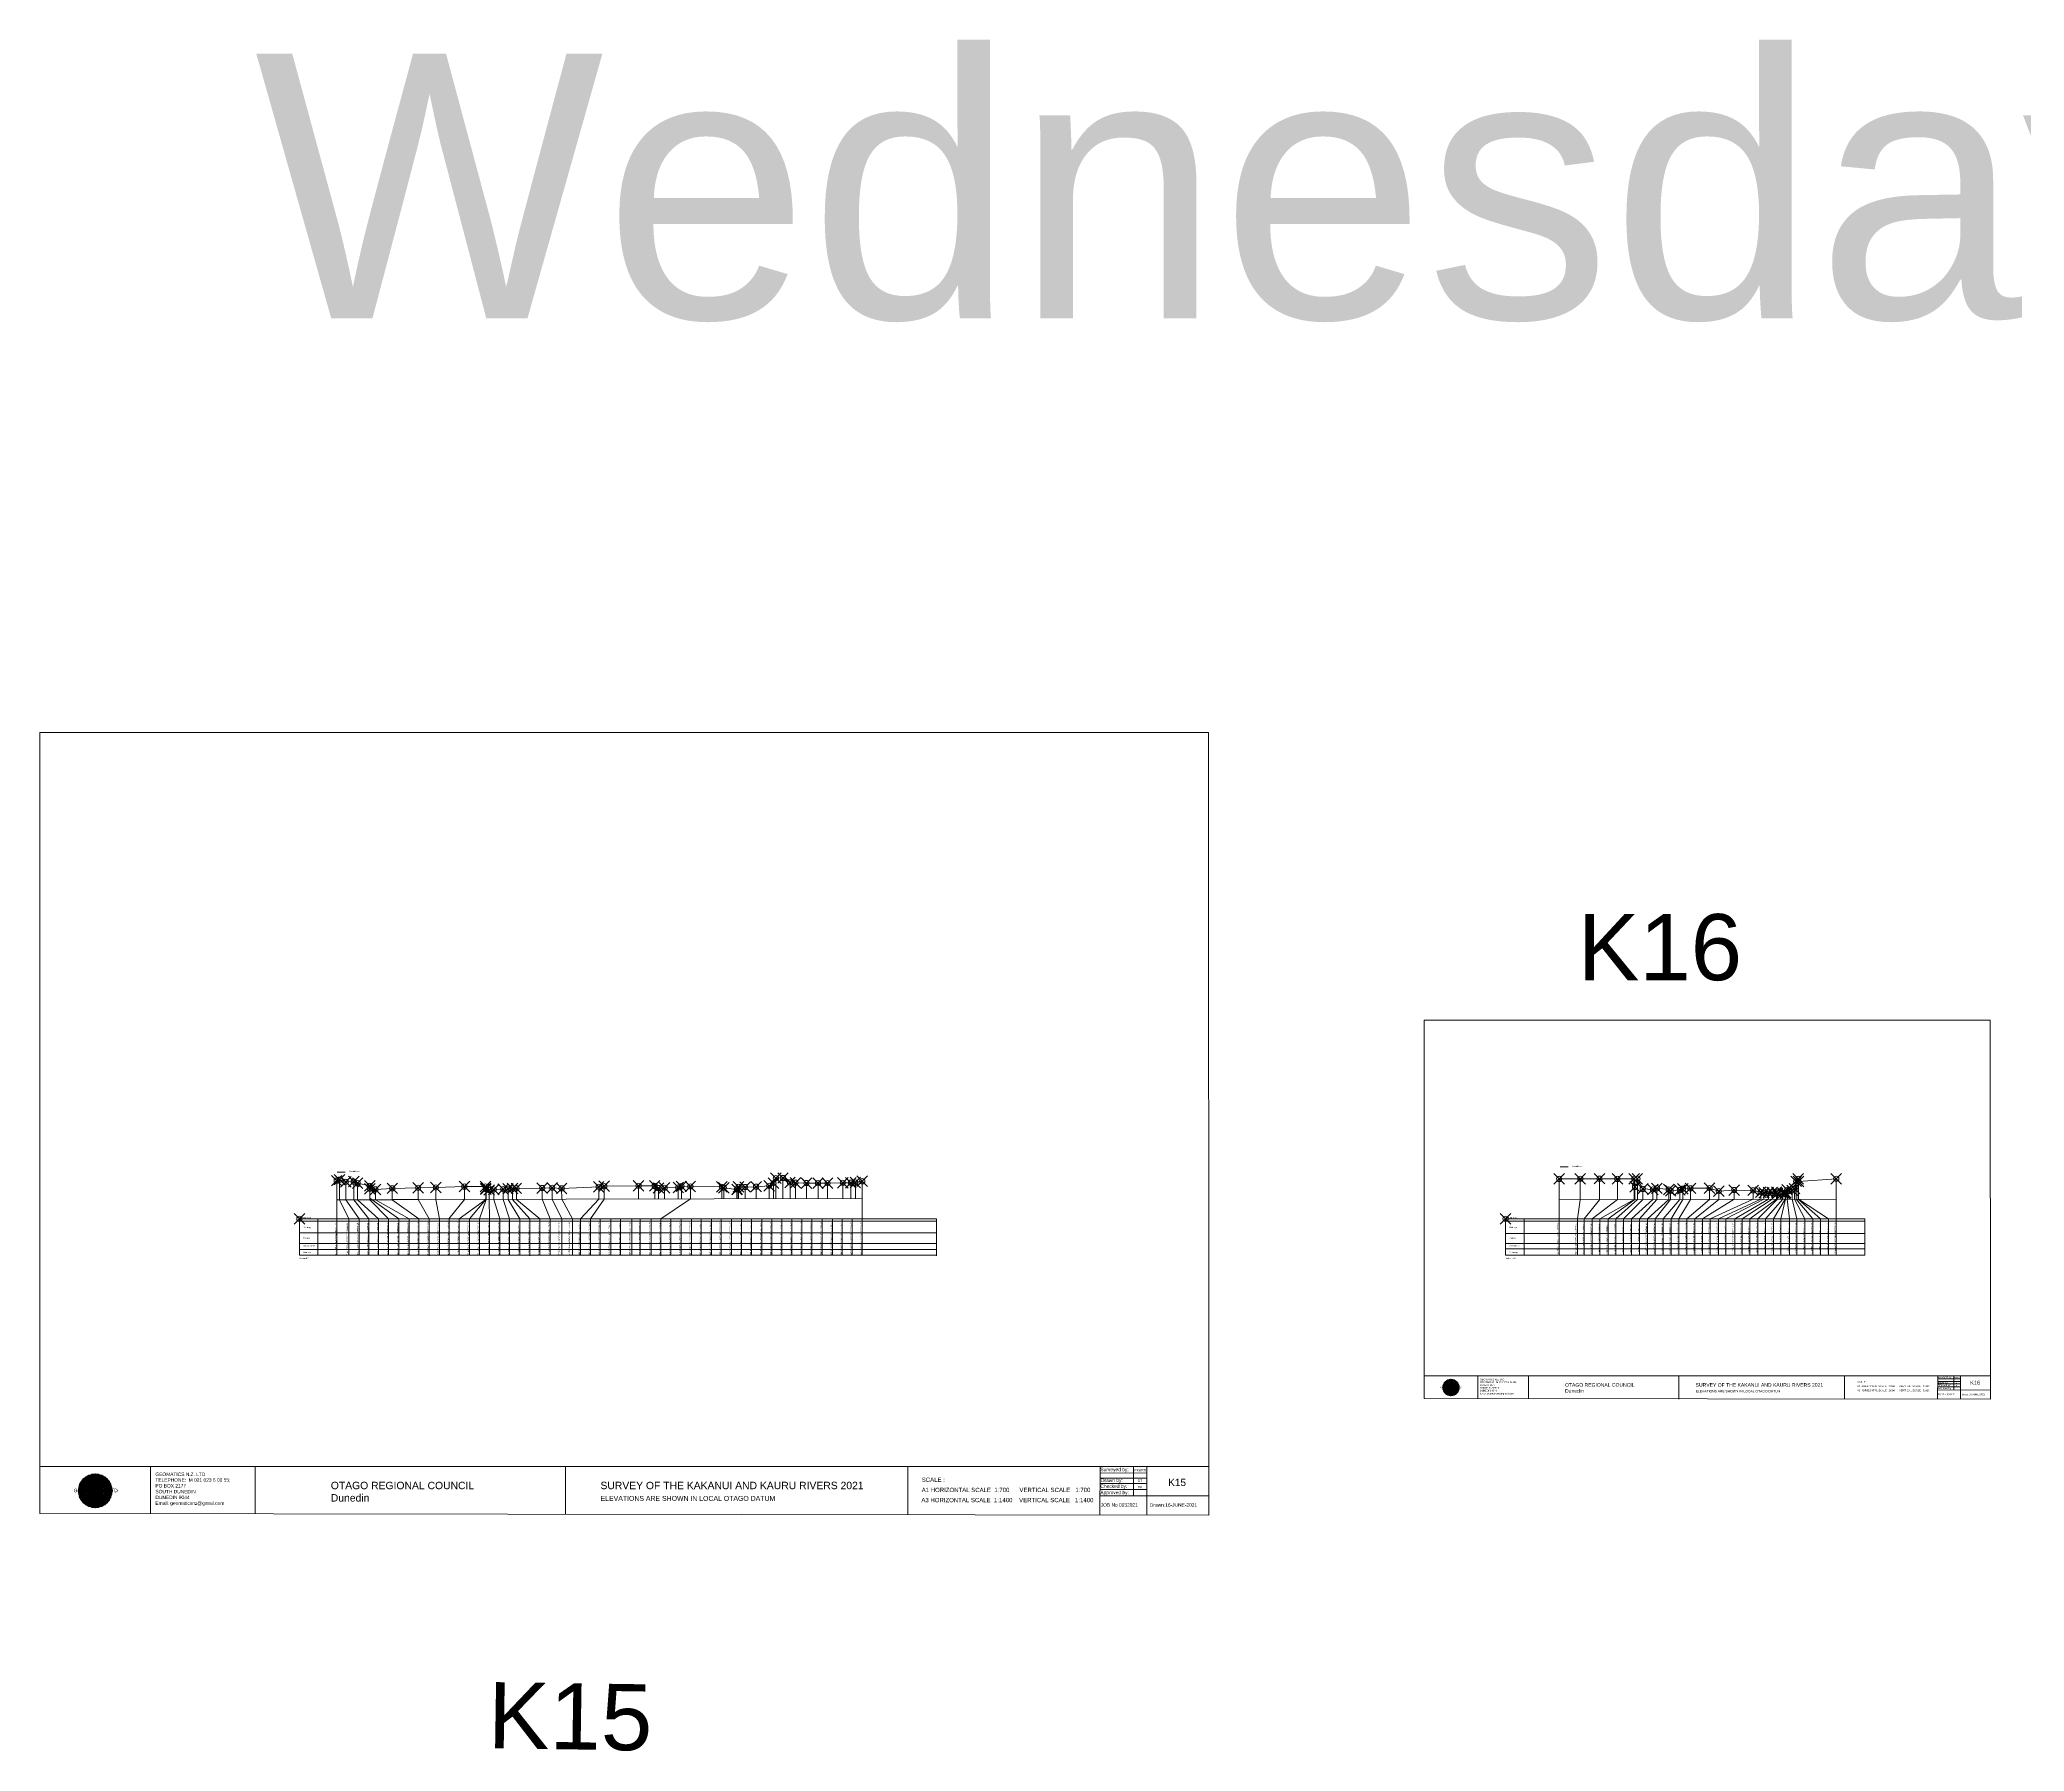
# Model space of a CAD drawing. Header units: millimetres. Extents: x -13804604 to 13046302109, y -19137686871 to 1424966580.
# Drawn here: x -2083731 to -1333847, y -156217 to 490536 of the extents above; entities that cross this region are included whole.
import ezdxf

# ---------------------------------------------------------------- set-up
doc = ezdxf.new("R2010")
doc.units = ezdxf.units.MM
doc.header["$PDMODE"] = 35
doc.header["$PDSIZE"] = 2000
doc.layers.get('0').update_dxf_attribs({"lineweight": 0})
doc.layers.add('geo', color=7, linetype='Continuous', lineweight=0)
doc.styles.get("Standard").update_dxf_attribs({"font": 'arial.ttf'})

# ---------------------------------------------------------------- blocks, each defined once
blk = doc.blocks.new('Geomatics_Circle_SPT')
at = {"layer": 'geo', "color": 2, "linetype": 'Continuous', "lineweight": 0}
for p, q in [((0, 25.2), (-25.2, 0)), ((-24.7, 4.9), (-4.9, 24.7)), ((-24.7, -4.9), (4.9, 24.7)), ((4.9, -24.7), (-24.7, 4.9)), ((-24.7, 0), (0, -24.7)), ((-9.7, 23.3), (-23.3, 9.6)), ((9.7, 23.3), (-23.3, -9.7)), ((-23.3, 9.7), (9.7, -23.3)), ((-21, 14), (-14, 21)), ((-21, -14), (14, 21)), ((14, -21), (-21, 14)), ((0, 0), (-17.8, 17.8)), ((0, 0), (-17.8, -17.8)), ((-14, 21), (21, -14)), ((21, 14), (-14, -21)), ((23.3, -9.7), (-9.7, 23.3)), ((-9.7, -23.3), (23.3, 9.7)), ((-4.9, 24.7), (24.7, -4.9)), ((24.7, 4.9), (-4.9, -24.7)), ((25.2, 0), (0, 25.2)), ((0, 0), (17.8, 17.8)), ((0, 0), (17.8, -17.8)), ((0, -24.8), (25.2, 0)), ((4.9, 24.7), (24.7, 4.9)), ((23.3, 9.7), (9.7, 23.3)), ((14, 21), (21, 14)), ((17.8, 18.1), (17.8, 18.1)), ((-4.9, -24.7), (-24.7, -4.9)), ((-23.3, -9.7), (-9.7, -23.3)), ((-14, -21), (-21, -14)), ((-17.8, -17.8), (-17.8, -17.8)), ((24.7, -4.9), (4.9, -24.7)), ((4.9, -24.7), (4.9, -24.7)), ((9.7, -23.3), (23.3, -9.7)), ((21, -14), (14, -21)), ((18.1, -17.8), (18.1, -17.8))]:
    blk.add_line(p, q, dxfattribs=at)
at = {"layer": 'geo', "color": 1, "linetype": 'Continuous', "lineweight": 0}
for p, q in [((-25.2, 0), (9.7, 23.3)), ((-25.2, 0), (-9.6, 23.3)), ((-25.2, 0), (23.3, 9.7)), ((-25.2, 0), (-23.3, 9.7)), ((-23.3, -9.7), (-25.2, 0)), ((-9.6, -23.3), (-25.2, 0)), ((9.7, -23.3), (-25.2, 0)), ((-4.9, 24.8), (-24.7, -4.9)), ((4.9, 24.7), (-24.7, 4.9)), ((14, 21), (-24.7, -4.9)), ((-14, 21), (-24.7, 4.9)), ((21, 14), (-24.7, 4.9)), ((-21, 14), (-24.7, -4.9)), ((0, 0), (-24.7, 4.9)), ((-24.7, 4.9), (-21, -14)), ((-24.7, 4.9), (-4.9, -24.7)), ((-24.7, 4.9), (14, -21)), ((-24.7, 4.9), (-24.7, 4.9)), ((0, 0), (-24.7, -4.9)), ((-23.3, 9.7), (0, 25.2)), ((-23.3, -9.6), (0, 25.2)), ((-23.3, -9.6), (17.8, 17.8)), ((-23.3, 9.7), (-17.8, 17.9)), ((-23.3, -9.6), (-17.8, 17.9)), ((-23.3, 9.7), (17.8, 17.8)), ((-17.8, -17.8), (-23.3, 9.7)), ((0, -25.2), (-23.3, 9.7)), ((-23.3, 9.7), (17.8, -17.8)), ((-23.3, 9.7), (25.2, 0)), ((-23.3, 9.4), (-23.3, 9.4)), ((-23.3, -9.7), (25.2, 0)), ((4.9, 24.8), (-21, -14)), ((-4.9, 24.7), (-21, 14)), ((14, 21), (-21, 14)), ((-14, 21), (-21, -14)), ((0, 0), (-21, 14)), ((-21, 14), (-14, -21)), ((-21, 14), (4.9, -24.7)), ((-21, 14), (-21, 14)), ((24.7, 4.9), (-21, 14)), ((0, 0), (-21, -14)), ((-17.9, 17.6), (-17.9, 17.6)), ((-17.8, 17.8), (9.7, 23.3)), ((-17.8, 17.8), (-9.6, 23.3)), ((-17.8, -17.8), (9.7, 23.3)), ((-17.8, -17.8), (-9.7, 23.3)), ((-9.7, -23.3), (-17.8, 17.8)), ((-17.8, 17.8), (9.7, -23.3)), ((-17.8, 17.8), (23.3, -9.6)), ((-17.8, 17.8), (23.3, 9.7)), ((-17.8, -17.8), (23.3, 9.7)), ((4.9, 24.7), (-14, 21)), ((-4.9, 24.7), (-14, -20.9)), ((0, 0), (-14, 21)), ((-14, 21), (-4.9, -24.7)), ((-14, 21), (-14, 21)), ((24.7, -4.9), (-14, 21)), ((21, 14), (-14, 21)), ((-14, -21), (24.7, 4.9)), ((0, 0), (-14, -21)), ((-9.8, 23.1), (-9.8, 23.1)), ((-9.7, 23.3), (0, 25.2)), ((-9.7, 23.3), (0, -25.2)), ((-9.7, -23.3), (0, 25.2)), ((-9.6, 23.3), (17.8, -17.8)), ((-9.6, 23.3), (25.2, 0)), ((-9.6, 23.3), (17.8, 17.8)), ((-9.6, -23.3), (17.8, 17.9)), ((25.2, 0), (-9.6, -23.3)), ((0, 0), (-4.9, 24.7)), ((-4.9, 24.7), (-4.9, 24.7)), ((21, -14), (-4.9, 24.7)), ((24.8, 4.9), (-4.9, 24.7)), ((14, 21), (-4.9, 24.7)), ((-4.9, -24.7), (21, 14)), ((0, 0), (-4.9, -24.7)), ((-0.2, 25.1), (-0.2, 25.1)), ((0, 25.2), (9.7, -23.3)), ((0, 25.2), (23.3, -9.7)), ((0, 25.2), (23.3, 9.7)), ((0, 25.2), (9.7, 23.3)), ((0, 0), (4.9, 24.7)), ((0, -25.2), (9.7, 23.3)), ((0, 0), (14, 21)), ((0, 0), (21, 14)), ((23.3, 9.7), (0, -25.2)), ((0, 0), (24.8, 4.9)), ((0, 0), (4.9, -24.7)), ((0, 0), (14, -21)), ((0, 0), (21, -14)), ((0, 0), (24.8, -4.9)), ((21, 14), (4.9, 24.8)), ((14, -21), (4.9, 24.7)), ((24.7, -4.9), (4.9, 24.7)), ((4.9, 24.7), (4.9, 24.7)), ((4.9, -24.7), (14, 21)), ((4.9, -24.7), (24.7, 4.9)), ((9.4, 23.3), (9.4, 23.3)), ((9.7, 23.3), (17.8, -17.8)), ((9.7, 23.3), (25.2, 0)), ((9.7, 23.3), (17.8, 17.9)), ((17.8, 17.8), (9.7, -23.3)), ((25.2, 0), (9.7, -23.3)), ((21, -14), (14, 21)), ((24.7, 4.9), (14, 21)), ((14, 21), (14, 21)), ((14, -21), (21, 14)), ((17.6, 17.9), (17.6, 17.9)), ((17.8, 17.8), (23.3, -9.7)), ((17.8, 17.8), (23.3, 9.7)), ((23.3, 9.7), (17.8, -17.8)), ((24.7, -4.9), (21, 14)), ((21, 14), (21, 14)), ((21, -14), (24.7, 4.9)), ((23.1, 9.8), (23.1, 9.8)), ((23.3, 9.7), (25.2, 0)), ((25.2, 0), (23.3, -9.6)), ((24.7, 4.9), (24.7, 4.9)), ((25.1, 0.2), (25.1, 0.2)), ((-25.2, 0), (23.3, -9.7)), ((-25.1, -0.2), (-25.1, -0.2)), ((-24.7, -4.9), (-24.7, -4.9)), ((-24.7, -4.9), (-14, -21)), ((-24.7, -4.9), (4.9, -24.7)), ((-24.7, -4.9), (21, -14)), ((-17.8, -17.8), (-23.3, -9.7)), ((0, -25.2), (-23.3, -9.6)), ((17.8, -17.8), (-23.3, -9.6)), ((-23.1, -9.8), (-23.1, -9.8)), ((-21, -14), (24.7, -4.9)), ((-21, -14), (-21, -14)), ((-21, -14), (-4.9, -24.7)), ((-21, -14), (14, -21)), ((23.3, -9.7), (-17.8, -17.8)), ((-9.6, -23.3), (-17.8, -17.8)), ((9.7, -23.3), (-17.8, -17.8)), ((-17.6, -17.9), (-17.6, -17.9)), ((-14, -21), (21, -14)), ((-14, -21), (-14, -21)), ((-14, -21), (4.9, -24.7)), ((17.8, -17.8), (-9.7, -23.3)), ((0, -25.2), (-9.7, -23.3)), ((-9.4, -23.3), (-9.4, -23.3)), ((-4.9, -24.7), (24.7, -4.9)), ((-4.9, -24.7), (14, -21)), ((-4.9, -24.7), (-4.9, -24.7)), ((23.3, -9.6), (0, -25.2)), ((9.7, -23.3), (0, -25.2)), ((0.2, -25.1), (0.2, -25.1)), ((4.9, -24.7), (21, -14)), ((4.9, -24.7), (4.9, -24.7)), ((17.8, -17.8), (9.7, -23.3)), ((9.8, -23.1), (9.8, -23.1)), ((14, -21), (24.7, -4.9)), ((14, -21), (14, -21)), ((23.3, -9.6), (17.8, -17.8)), ((17.9, -17.6), (17.9, -17.6)), ((21, -14), (21, -14)), ((23.3, -9.4), (23.3, -9.4)), ((24.7, -4.9), (24.7, -4.9))]:
    blk.add_line(p, q, dxfattribs=at)
at = {"layer": 'geo', "color": 114, "linetype": 'Continuous', "lineweight": 0}
for p, q in [((17.9, 17.8), (-25.2, 0)), ((-24.7, 4.9), (14, 21)), ((-24.7, -4.9), (21, 14)), ((-14, -21), (-24.7, 4.9)), ((9.7, 23.3), (-23.3, 9.7)), ((0, 0), (-23.3, 9.7)), ((-23.3, 9.7), (-9.7, -23.3)), ((0, 0), (-23.3, -9.7)), ((-4.9, -24.7), (-21, 14)), ((-20.9, 14), (4.9, 24.7)), ((24.8, 4.9), (-20.9, -14)), ((0, 25.2), (-17.8, 17.8)), ((-17.8, 17.8), (0, -25.2)), ((-14, 21), (-4.9, 24.7)), ((4.9, -24.7), (-14, 21)), ((0, 0), (-9.7, 23.3)), ((0, 0), (-9.7, -23.3)), ((-4.9, 24.7), (14, -21)), ((17.8, -17.8), (0, 25.2)), ((0, 0), (9.7, 23.3)), ((0, 0), (23.3, 9.7)), ((0, 0), (9.7, -23.3)), ((0, 0), (23.3, -9.7)), ((4.9, 24.7), (21, -14)), ((23.3, -9.7), (9.7, 23.3)), ((14, 21), (24.7, -4.9)), ((25.2, 0), (17.8, 17.8)), ((21, 14), (24.7, 4.9)), ((-25.2, 0), (-17.8, -17.8)), ((-21, -14), (-24.7, -4.9)), ((-17.8, -17.8), (25.2, 0)), ((24.8, -4.9), (-14, -21)), ((-9.6, -23.3), (23.3, -9.7)), ((21, -14), (-4.9, -24.8)), ((0, -25.2), (17.9, -17.8)), ((14, -21), (4.9, -24.8))]:
    blk.add_line(p, q, dxfattribs=at)
at = {"layer": 'geo', "color": 250, "linetype": 'Continuous', "lineweight": 0}
for p, q in [((0, 0), (-25.2, 0)), ((24.7, 4.9), (-24.7, 4.9)), ((-24.7, 4.9), (-24.7, -4.9)), ((-23.3, 9.7), (23.3, 9.7)), ((-23.3, 9.7), (-23.3, 9.7)), ((-23.3, -9.7), (-23.3, 9.7)), ((21, 14), (-21, 14)), ((-21, 14), (-21, -14)), ((-17.8, 17.8), (17.8, 17.8)), ((-17.8, -17.8), (-17.8, 17.8)), ((-14, 21), (-14, 21)), ((14, 21), (-14, 21)), ((-14, 20.9), (-14, -21)), ((-9.7, 23.3), (9.7, 23.3)), ((-9.7, -23.3), (-9.7, 23.3)), ((-4.9, 24.7), (4.9, 24.7)), ((-4.9, 24.7), (-4.9, -24.7)), ((0, 0), (0, 25.2)), ((0, 0), (0, -25.2)), ((0, 0), (25.2, 0)), ((4.9, 24.7), (4.9, -24.7)), ((9.7, -23.3), (9.7, 23.3)), ((14, 21), (14, -21)), ((17.8, -17.8), (17.8, 17.8)), ((21, 14), (21, 14)), ((21, -14), (21, 14)), ((23.3, 9.7), (23.3, -9.7)), ((24.7, 4.9), (24.7, 4.9)), ((24.7, -4.9), (24.7, 4.9)), ((-24.7, -4.9), (24.7, -4.9)), ((23.3, -9.7), (-23.3, -9.7)), ((-21, -14), (21, -14)), ((17.8, -17.8), (-17.8, -17.8)), ((-14, -21), (14, -21)), ((9.7, -23.3), (-9.7, -23.3)), ((-4.9, -24.7), (4.9, -24.7))]:
    blk.add_line(p, q, dxfattribs=at)
blk = doc.blocks.new('GeomaticsNZ TITLE BLOCK')
at = {"color": 7, "linetype": 'Continuous', "lineweight": 0}
for p, q in [((0, 94.9), (0, 1579.2)), ((0, 1579.2), (2363.4, 1579.2)), ((2363.4, 1579.2), (2364, 94.9)), ((2364, 94.9), (0, 94.9)), ((0, 94.9), (0, 0)), ((15.9, 94.9), (2364, 94.9)), ((224.3, 95.2), (224.3, -0.3)), ((2364, 94.9), (382.6, 94.9)), ((435.8, 95.2), (435.8, -0.7)), ((1063.4, 94.9), (1063.4, -2.4)), ((1755.4, 94.9), (1755.4, -2.6)), ((2143.9, 94.9), (2143.7, -3)), ((2143.9, 81.9), (2238.6, 81.7)), ((2211.5, 94.9), (2211.5, 36.1)), ((2238.6, 94.8), (2238.6, -3.2)), ((2364, -3.5), (2364, 94.9)), ((2143.6, 60.4), (2238.6, 60.4)), ((2143.8, 48.6), (2238.6, 48.6)), ((2143.9, 71), (2238.6, 71)), ((0, 0), (2364, -3.5)), ((2143.8, 35.4), (2364, 35.3))]:
    blk.add_line(p, q, dxfattribs=at)
at = {"color": 7, "linetype": 'Continuous', "lineweight": 0, "xscale": 1.36, "yscale": 1.36, "zscale": 1.36}
blk.add_blockref('Geomatics_Circle_SPT', (112.4, 45.7), dxfattribs=at)
at = {"color": 7, "linetype": 'Continuous', "lineweight": 0}
for s, p in [('PK&RR', (2213.2, 84.8)), ('ST', (2220.3, 63.6)), ('PK', (2220.4, 50.6))]:
    blk.add_text(s, height=5, dxfattribs=at).set_placement(p)
at = {"color": 7, "linetype": 'Continuous', "lineweight": 0, "attachment_point": 1}
for s, width, heights, insert, char_height in [('{\\C256;GEOMATICS N.Z. LTD                   \\PTELEPHONE:  M 021 023 6 00 55;\\PPO BOX 2177\\PSOUTH DUNEDIN\\PDUNEDIN 9044\\PEmail: geomaticsnz@gmail.com}', 3535.727, [94.7], (234, 82.7), 7), ('{\\C256;Surveyed by:}', 3535.727, [0], (2144.7, 92.4), 7), ('{\\C256;Geomatics N.Z. LTD                   }', 125.079, [15.8], (68.8, 49.9), 7), ('{\\C256;OTAGO REGIONAL COUNCIL\\PDunedin}', 3535.727, [0], (588.6, 64), 15), ('{\\C256;SURVEY OF THE KAKANUI AND KAURU RIVERS 2021}', 3535.727, [0], (1133.8, 64), 15), ('{\\C256;Approved by:}', 3535.727, [0], (2144.7, 45.9), 7), ('{\\C256;Checked by:}', 3535.727, [0], (2144.7, 58.6), 7), ('{\\C256;Drawn by:}', 3535.727, [0], (2145.8, 70.4), 7), ('{\\C256;ELEVATIONS ARE SHOWN IN LOCAL OTAGO DATUM}', 3535.727, [0], (1134.1, 35.4), 10), ('{\\C256;JOB No 0032021}', 3535.727, [0], (2145.3, 20.8), 7), ('{\\C256;Drawn:16-JUNE-2021}', 3535.727, [0], (2244.7, 20.7), 7)]:
    blk.add_mtext_dynamic_manual_height_columns(s, width=width, gutter_width=159, heights=heights, dxfattribs=dict(at, insert=insert, char_height=char_height))

msp = doc.modelspace()

# ---------------------------------------------------------------- linework, layer by layer
at = {"color": 1, "linetype": 'Continuous', "lineweight": 0}
for p, q in [((-1971346.786, 62675.782), (-1968274.613, 62675.782)), ((-1509241.611, 64633.766), (-1506169.439, 64633.766))]:
    msp.add_line(p, q, dxfattribs=at)
at = {"color": 7, "lineweight": 0}
for p, q in [((-1805543.968, 60339), (-1805543.968, 52609.775)), ((-1802884.268, 60419), (-1802884.268, 52616.855)), ((-1971511.427, 59405), (-1971511.427, 35602.182)), ((-1968094.538, 58945), (-1968094.538, 52177.027)), ((-1965067.792, 59055), (-1965067.792, 52185.085)), ((-1963584.923, 58415), (-1963584.923, 52189.033)), ((-1959025.095, 57425), (-1959025.095, 52201.172)), ((-1959000.073, 56345), (-1959000.073, 52827.484)), ((-1956884.498, 56095), (-1956884.498, 52206.871)), ((-1950498.746, 56495), (-1950498.746, 52223.871)), ((-1940732.091, 56706), (-1940720.228, 52249.904)), ((-1934043.251, 56816), (-1934043.251, 52267.68)), ((-1923247.463, 57166), (-1923247.463, 52296.421)), ((-1915208.927, 56446), (-1915208.927, 52317.821)), ((-1915116.659, 56186), (-1915116.659, 52318.067)), ((-1915029.132, 56164.061), (-1915029.132, 52318.3)), ((-1913919.802, 55886), (-1913919.802, 52321.253)), ((-1912123.619, 56056), (-1912123.619, 52326.035)), ((-1908609.451, 56176), (-1908609.451, 52335.39)), ((-1906777.498, 56316), (-1906777.498, 52340.267)), ((-1905057.599, 56467), (-1905057.599, 52344.846)), ((-1903619.208, 56507), (-1903619.208, 52348.676)), ((-1893871.118, 56617), (-1893871.118, 52374.627)), ((-1890071.764, 56687), (-1890071.764, 52384.742)), ((-1886513.051, 56477), (-1886502.181, 52394.245)), ((-1872516.999, 57077), (-1872516.999, 52431.477)), ((-1870404.239, 57288), (-1870404.239, 52437.101)), ((-1857435.322, 57468), (-1857435.322, 52471.628)), ((-1851356.011, 57408), (-1851356.011, 52487.812)), ((-1849940.182, 56628), (-1849940.182, 52491.582)), ((-1847605.746, 56718), (-1847605.746, 52497.796)), ((-1842430.174, 56818), (-1842430.174, 52511.575)), ((-1841278.94, 57278), (-1841278.94, 52514.64)), ((-1825970.398, 57065.32), (-1825970.398, 52555.395)), ((-1825226.917, 56739), (-1825226.917, 52557.374)), ((-1820268.153, 56089), (-1820268.153, 52570.575)), ((-1820215.711, 56119), (-1820215.711, 52570.715)), ((-1819644.862, 57029), (-1819644.862, 52572.235)), ((-1817162.812, 56999), (-1817162.812, 52578.842)), ((-1813051.996, 57129), (-1813051.996, 52589.786)), ((-1808103.674, 57469), (-1808103.674, 52602.96)), ((-1806458.074, 58459), (-1806458.074, 52607.341)), ((-1800221.587, 58740), (-1800221.587, 52623.944)), ((-1798148.188, 58620), (-1798148.188, 52629.464)), ((-1793984.942, 58490), (-1793984.942, 52640.547)), ((-1789638.683, 58440), (-1789638.683, 52652.118)), ((-1786075.54, 58470), (-1786075.54, 52661.604)), ((-1780272.622, 58610), (-1780272.622, 52677.053)), ((-1777213.827, 58620), (-1777213.827, 52685.196)), ((-1775534.32, 58670), (-1775534.32, 52689.667)), ((-1772913.357, 59180), (-1772913.357, 31248.305)), ((-1962964.289, 31248.305), (-1962964.289, 45000)), ((-1959406.363, 45000), (-1959406.363, 31248.305)), ((-1955753.499, 45000), (-1955753.499, 31248.305)), ((-1951872.671, 45000), (-1951872.671, 31248.305)), ((-1948054.44, 45000), (-1948054.44, 31248.305)), ((-1944152.745, 45000), (-1944152.745, 31248.305)), ((-1940502.979, 45000), (-1940502.979, 31248.305)), ((-1898526.951, 45000), (-1898526.951, 31025.918)), ((-1744935.027, 45000), (-1744935.027, 31025.918))]:
    msp.add_line(p, q, dxfattribs=at)
at = {"color": 7, "linetype": 'Continuous', "lineweight": 0}
for p, q in [((-1509577.674, 60071), (-1509577.674, 31248.305)), ((-1501631.151, 60121), (-1501631.151, 52205.516)), ((-1494346.641, 60151), (-1494346.641, 52224.91)), ((-1487585.836, 60052), (-1487585.836, 52242.908)), ((-1481280.785, 60112), (-1481280.785, 52259.694)), ((-1480052.221, 60092), (-1480052.221, 52262.965)), ((-1419303.101, 60075), (-1419303.101, 52424.693)), ((-1404900.465, 60085), (-1404900.465, 31248.305)), ((-1480951.45, 57042), (-1480951.45, 52260.571)), ((-1478013.235, 56282), (-1478013.235, 52268.393)), ((-1474186.482, 56072), (-1474186.482, 52278.581)), ((-1472667.527, 56522), (-1472667.527, 52282.624)), ((-1467482.827, 55583), (-1467482.827, 52296.427)), ((-1463986.983, 55883), (-1463986.983, 52305.734)), ((-1462835.228, 56353), (-1462835.228, 52308.8)), ((-1460017.61, 56513), (-1460017.61, 52316.301)), ((-1452762.842, 56583), (-1452762.842, 52335.615)), ((-1449255.19, 55453), (-1449255.19, 52344.953)), ((-1443464.04, 55844), (-1443464.04, 52360.371)), ((-1436294.882, 55744), (-1436294.882, 52379.457)), ((-1433458.224, 55044), (-1433458.224, 52387.009)), ((-1430561.26, 54904), (-1430561.26, 52394.721)), ((-1429123.378, 54904), (-1429123.378, 52398.549)), ((-1427422.975, 55014), (-1427422.975, 52403.076)), ((-1427059.023, 54604), (-1427059.023, 52404.045)), ((-1425133.979, 54695), (-1425133.979, 52409.17)), ((-1424162.799, 54375), (-1424162.799, 52411.755)), ((-1424040.672, 54865), (-1424040.672, 52412.08)), ((-1423409.881, 55935), (-1423409.881, 52413.76)), ((-1420054.071, 59145), (-1420054.071, 52422.693)), ((-1419213.011, 59105), (-1419213.011, 52424.933)), ((-1978582.016, 45000), (-1978582.016, 31248.305)), ((-1971511.427, 52167.931), (-1950498.746, 52223.871)), ((-1529832.987, 45000), (-1529832.987, 31248.305)), ((-1529832.987, 45000), (-1394063.772, 45000)), ((-1522819.838, 45000), (-1522819.838, 31248.305)), ((-1509577.674, 52184.361), (-1404900.465, 52463.036)), ((-1501631.151, 52205.516), (-1502710.329, 45000)), ((-1502710.329, 31248.305), (-1502710.329, 45000)), ((-1494346.641, 52224.91), (-1500147.654, 45000)), ((-1500147.654, 31248.305), (-1500147.654, 45000)), ((-1487585.836, 52242.908), (-1497091.993, 45000)), ((-1497091.993, 31248.305), (-1497091.993, 45000)), ((-1481280.785, 52259.694), (-1494218.869, 45000)), ((-1494218.869, 31248.305), (-1494218.869, 45000)), ((-1480951.45, 52260.571), (-1491142.229, 45000)), ((-1491142.229, 31248.305), (-1491142.229, 45000)), ((-1480052.221, 52262.965), (-1488205.488, 45000)), ((-1488205.488, 31248.305), (-1488205.488, 45000)), ((-1478013.235, 52268.393), (-1485255.985, 45000)), ((-1485255.985, 31248.305), (-1485255.985, 45000)), ((-1474186.482, 52278.581), (-1482255.627, 45000)), ((-1482255.627, 31248.305), (-1482255.627, 45000)), ((-1472667.527, 52282.624), (-1479231.484, 45000)), ((-1479231.484, 31248.305), (-1479231.484, 45000)), ((-1467482.827, 52296.427), (-1473328.418, 45000)), ((-1473328.418, 31248.305), (-1473328.418, 45000)), ((-1463986.983, 52305.734), (-1470318.198, 45000)), ((-1470318.198, 31248.305), (-1470318.198, 45000)), ((-1467307.978, 45000), (-1462835.228, 52308.8)), ((-1467307.978, 31248.305), (-1467307.978, 45000)), ((-1464380.906, 45000), (-1460017.61, 52316.301)), ((-1464380.906, 31248.305), (-1464380.906, 45000)), ((-1461408.489, 45000), (-1452762.842, 52335.615)), ((-1461408.489, 31248.305), (-1461408.489, 45000)), ((-1449255.19, 52344.953), (-1458330.398, 45000)), ((-1458330.398, 31248.305), (-1458330.398, 45000)), ((-1455490.726, 45000), (-1443464.04, 52360.371)), ((-1455490.726, 31248.305), (-1455490.726, 45000)), ((-1452580.38, 45000), (-1436294.882, 52379.457)), ((-1452580.38, 31248.305), (-1452580.38, 45000)), ((-1433458.224, 52387.009), (-1449409.763, 45000)), ((-1449409.763, 31248.305), (-1449409.763, 45000)), ((-1430561.26, 52394.721), (-1443273.981, 45000)), ((-1443273.981, 31248.305), (-1443273.981, 45000)), ((-1429123.378, 52398.549), (-1440404.241, 45000)), ((-1440404.241, 31248.305), (-1440404.241, 45000)), ((-1427422.975, 52403.076), (-1437607.981, 45000)), ((-1437607.981, 31248.305), (-1437607.981, 45000)), ((-1427059.023, 52404.045), (-1434589.833, 45000)), ((-1434589.833, 31248.305), (-1434589.833, 45000)), ((-1425133.979, 52409.17), (-1431683.064, 45000)), ((-1431683.064, 31248.305), (-1431683.064, 45000)), ((-1424162.799, 52411.755), (-1428579.642, 45000)), ((-1428579.642, 31248.305), (-1428579.642, 45000)), ((-1424040.672, 52412.08), (-1425782.124, 45000)), ((-1425782.124, 31248.305), (-1425782.124, 45000)), ((-1423409.881, 52413.76), (-1422613.054, 45000)), ((-1422613.054, 31248.305), (-1422613.054, 45000)), ((-1420054.071, 52422.693), (-1413723.552, 45000)), ((-1419744.765, 31248.305), (-1419744.765, 45000)), ((-1419303.101, 52424.693), (-1410888.328, 45000)), ((-1419213.011, 52424.933), (-1407880.429, 45000)), ((-1416810.828, 31248.305), (-1416810.828, 45000)), ((-1413723.552, 31248.305), (-1413723.552, 45000)), ((-1410888.328, 31248.305), (-1410888.328, 45000)), ((-1407880.429, 31248.305), (-1407880.429, 45000)), ((-1394063.772, 45000), (-1394063.772, 31248.305)), ((-1529832.987, 44076.552), (-1394063.772, 44076.552)), ((-1529832.987, 39458.613), (-1394063.772, 39458.613)), ((-1985595.165, 35602.182), (-1744935.027, 35602.182)), ((-1985595.165, 33454.74), (-1744935.027, 33454.74)), ((-1529832.987, 35602.182), (-1394063.772, 35602.182)), ((-1529832.987, 33627.919), (-1394063.772, 33627.919)), ((-1529832.987, 31248.305), (-1394063.772, 31248.305)), ((-1982414.001, 29878.784), (-1982414.001, 29878.784)), ((-1526651.824, 29878.784), (-1526651.824, 29878.784))]:
    msp.add_line(p, q, dxfattribs=at)
at = {"lineweight": 0}
for p, q in [((-1959000.073, 52827.484), (-1948054.44, 45000)), ((-1968094.538, 52177.027), (-1962964.289, 45000)), ((-1965067.792, 52185.085), (-1959406.363, 45000)), ((-1963584.923, 52189.033), (-1955753.499, 45000)), ((-1959025.095, 52201.172), (-1951872.671, 45000)), ((-1944152.745, 45000), (-1956884.498, 52206.871)), ((-1950498.746, 52223.871), (-1940502.979, 45000)), ((-1934043.251, 52267.68), (-1932648.86, 45000)), ((-1932648.86, 45000), (-1932648.86, 31248.305)), ((-1923247.463, 52296.421), (-1929159.811, 45000)), ((-1929046.218, 45000), (-1929046.218, 31248.305)), ((-1915208.927, 52317.821), (-1925174.516, 45000)), ((-1925174.516, 45000), (-1925174.516, 31248.305)), ((-1915116.659, 52318.067), (-1921383.139, 45000)), ((-1921383.139, 45000), (-1921383.139, 31248.305)), ((-1915029.132, 52318.3), (-1917607.826, 45000)), ((-1917607.826, 45000), (-1917607.826, 31248.305)), ((-1913919.802, 52321.253), (-1913720.164, 45000)), ((-1913720.164, 45000), (-1913720.164, 31248.305)), ((-1912123.619, 52326.035), (-1909816.334, 45000)), ((-1909816.334, 45000), (-1909816.334, 31248.305)), ((-1908609.451, 52335.39), (-1906175.135, 45000)), ((-1906777.498, 52340.267), (-1902326.236, 45000)), ((-1906175.135, 45000), (-1906175.135, 31248.305)), ((-1902326.236, 45000), (-1902326.236, 31248.305)), ((-1894739.439, 45000), (-1894739.439, 31248.305)), ((-1890879.968, 45000), (-1890879.968, 31248.305)), ((-1886469.217, 45000), (-1886469.217, 31248.305)), ((-1882471.901, 45000), (-1882471.901, 31248.305)), ((-1879356.796, 45000), (-1879356.796, 31248.305)), ((-1875589.049, 45000), (-1875589.049, 31248.305)), ((-1871911.783, 45000), (-1871911.783, 31248.305)), ((-1867940.481, 45000), (-1867940.481, 31248.305)), ((-1864231.292, 45000), (-1864231.292, 31248.305)), ((-1860048.039, 45000), (-1860048.039, 31248.305)), ((-1856785.554, 45000), (-1856785.554, 31248.305)), ((-1852736.519, 45000), (-1852736.519, 31248.305)), ((-1845235.331, 45000), (-1845235.331, 31248.305)), ((-1841386.432, 45000), (-1841386.432, 31248.305)), ((-1837467.573, 45000), (-1837467.573, 31248.305)), ((-1833801.086, 45000), (-1833801.086, 31248.305)), ((-1829920.161, 45000), (-1829920.161, 31248.305)), ((-1826187.756, 45000), (-1826187.756, 31248.305)), ((-1822335.644, 45000), (-1822335.644, 31248.305)), ((-1818505.193, 45000), (-1818505.193, 31248.305)), ((-1814739.208, 45000), (-1814739.208, 31248.305)), ((-1810905.958, 45000), (-1810905.958, 31248.305)), ((-1807079.549, 45000), (-1807079.549, 31248.305)), ((-1803296.36, 45000), (-1803296.36, 31248.305)), ((-1799556.389, 45000), (-1799556.389, 31248.305)), ((-1795708.319, 45000), (-1795708.319, 31248.305)), ((-1791982.341, 45000), (-1791982.341, 31248.305)), ((-1788076.852, 45000), (-1788076.852, 31248.305)), ((-1784149.701, 45000), (-1784149.701, 31248.305)), ((-1780480.001, 45000), (-1780480.001, 31248.305)), ((-1776756.199, 45000), (-1776756.199, 31248.305))]:
    msp.add_line(p, q, dxfattribs=at)
at = {"color": 1, "lineweight": 0}
msp.add_lwpolyline([(-1971511.427, 59405), (-1970423.889, 59775), (-1968094.538, 58945), (-1965067.792, 59055), (-1963584.923, 58415), (-1959025.095, 57425), (-1959000.073, 56345), (-1956884.498, 56095), (-1950498.746, 56495), (-1940732.091, 56706), (-1934043.251, 56816), (-1923247.463, 57166), (-1915257.616, 57196), (-1915208.927, 56446), (-1915116.659, 56186), (-1913919.802, 55886), (-1912123.619, 56056), (-1908609.451, 56176), (-1906777.498, 56316), (-1905057.599, 56467), (-1903619.208, 56507), (-1893871.118, 56617), (-1890071.764, 56687), (-1886513.051, 56477), (-1872516.999, 57077), (-1870404.239, 57288), (-1857435.322, 57468), (-1851356.011, 57468), (-1849940.182, 56628), (-1847605.746, 56718), (-1842430.174, 56818), (-1841278.94, 57278), (-1837875.16, 57218), (-1825978.782, 57069), (-1825226.917, 56739), (-1820268.153, 56089), (-1820215.711, 56119), (-1819644.862, 57029), (-1817162.812, 56999), (-1813051.996, 57129), (-1808103.674, 57469), (-1806458.074, 58459), (-1805543.968, 60339), (-1802884.268, 60419), (-1800221.587, 58740), (-1798148.188, 58620), (-1793984.942, 58490), (-1789638.683, 58440), (-1786075.54, 58470), (-1780272.622, 58610), (-1777213.827, 58620), (-1775534.32, 58670), (-1772913.357, 59180)], dxfattribs=at)
at = {"color": 1, "linetype": 'Continuous', "lineweight": 0}
msp.add_lwpolyline([(-1509577.674, 60071), (-1501631.151, 60121), (-1494346.641, 60151), (-1487585.836, 60052), (-1481280.785, 60112), (-1480951.45, 57042), (-1480052.221, 60092), (-1478013.235, 56282), (-1474186.482, 56072), (-1472667.527, 56522), (-1468194.104, 56033), (-1467482.827, 55583), (-1463986.983, 55883), (-1462835.228, 56353), (-1460017.61, 56513), (-1452762.842, 56583), (-1449255.19, 55453), (-1443464.04, 55844), (-1436294.882, 55744), (-1433458.224, 55044), (-1432217.38, 54804), (-1430561.26, 54904), (-1429123.378, 54904), (-1427422.975, 55014), (-1427059.023, 54604), (-1425133.979, 54695), (-1424162.799, 54375), (-1424040.672, 54865), (-1423409.881, 55935), (-1421540.628, 55755), (-1420682.068, 56385), (-1420054.071, 59145), (-1419303.101, 60075), (-1419213.011, 59105), (-1404900.465, 60085)], dxfattribs=at)
at = {"color": 7, "lineweight": 0}
for points in [[(-1970423.889, 59775), (-1970403.645, 52170.88)], [(-1772913.357, 52696.645), (-1940720.228, 52249.904), (-1950498.746, 52249.904)], [(-1837875.16, 57218), (-1837862.663, 52523.735), (-1849093.344, 45000), (-1849093.344, 31025.918)], [(-1978582.016, 31248.305), (-1985595.165, 31248.305), (-1985595.165, 45000), (-1744935.027, 45000)], [(-1971511.427, 45000), (-1971511.427, 31248.305), (-1978582.016, 31248.305)], [(-1970403.645, 52170.88), (-1966937.56, 45000), (-1966937.56, 35602.182)], [(-1940720.228, 52249.904), (-1936574.684, 45000), (-1936574.684, 31025.918)], [(-1985595.165, 44076.552), (-1744935.027, 44076.552)], [(-1971511.427, 33454.74), (-1971511.427, 31248.305), (-1744935.027, 31248.305)], [(-1966937.56, 35602.182), (-1966937.56, 31248.305)]]:
    msp.add_lwpolyline(points, dxfattribs=at)
at = {"lineweight": 0}
for points in [[(-1870404.239, 57288), (-1870391.325, 52437.136), (-1875589.049, 45000)], [(-1905057.599, 52344.846), (-1898526.951, 45000)], [(-1903619.208, 52348.676), (-1894739.439, 45000)], [(-1893871.118, 52374.627), (-1890879.968, 45000)], [(-1890071.764, 52384.742), (-1886469.217, 45000)], [(-1886502.181, 52394.245), (-1882471.901, 45000)], [(-1872516.999, 52431.477), (-1879356.796, 45000)]]:
    msp.add_lwpolyline(points, dxfattribs=at)
at = {"color": 7, "linetype": 'Continuous', "lineweight": 0}
for points in [[(-1468194.104, 56033), (-1468184.151, 52294.56), (-1476200.331, 45000), (-1476200.331, 31248.305)], [(-1432217.38, 54804), (-1432210.955, 52390.329), (-1446638.078, 45000), (-1446638.078, 31248.305)], [(-1421540.628, 55755), (-1421531.746, 52418.76), (-1419744.765, 45000)], [(-1985595.165, 39669.381), (-1744935.027, 39669.381)]]:
    msp.add_lwpolyline(points, dxfattribs=at)
msp.add_lwpolyline([(-1420682.068, 56385), (-1420671.516, 52421.05), (-1416810.828, 45000)])
at = {"lineweight": 0}
for p in [(-1971511.427, 59405), (-1970423.889, 59775), (-1968094.538, 58945), (-1965067.792, 59055), (-1963584.923, 58415), (-1806458.074, 58459), (-1805543.968, 60339), (-1802884.268, 60419), (-1800221.587, 58740), (-1798148.188, 58620), (-1793984.942, 58490), (-1789638.683, 58440), (-1786075.54, 58470), (-1780272.622, 58610), (-1777213.827, 58620), (-1775534.32, 58670), (-1772913.357, 59180), (-1959025.095, 57425), (-1959000.073, 56345), (-1956884.498, 56095), (-1950498.746, 56495), (-1940732.091, 56706), (-1934043.251, 56816), (-1923247.463, 57166), (-1915257.616, 57196), (-1915208.927, 56446), (-1915116.659, 56186), (-1913919.802, 55886), (-1912123.619, 56056), (-1908609.451, 56176), (-1906777.498, 56316), (-1905057.599, 56467), (-1903619.208, 56507), (-1893871.118, 56617), (-1890071.764, 56687), (-1886513.051, 56477), (-1872516.999, 57077), (-1870404.239, 57288), (-1857435.322, 57468), (-1851356.011, 57408), (-1849940.182, 56628), (-1847605.746, 56718), (-1842430.174, 56818), (-1841278.94, 57278), (-1837875.16, 57218), (-1825978.782, 57069), (-1825226.917, 56739), (-1820268.153, 56089), (-1820215.711, 56119), (-1819644.862, 57029), (-1817162.812, 56999), (-1813051.996, 57129), (-1808103.674, 57469)]:
    msp.add_point(p, dxfattribs=at)
at = {"linetype": 'Continuous', "lineweight": 0}
for p in [(-1509577.674, 60071), (-1501631.151, 60121), (-1494346.641, 60151), (-1487585.836, 60052), (-1481280.785, 60112), (-1480052.221, 60092), (-1420054.071, 59145), (-1419303.101, 60075), (-1419213.011, 59105), (-1404900.465, 60085), (-1480951.45, 57042), (-1478013.235, 56282), (-1474186.482, 56072), (-1472667.527, 56522), (-1468194.104, 56033), (-1467482.827, 55583), (-1463986.983, 55883), (-1462835.228, 56353), (-1460017.61, 56513), (-1452762.842, 56583), (-1449255.19, 55453), (-1443464.04, 55844), (-1436294.882, 55744), (-1433458.224, 55044), (-1432217.38, 54804), (-1430561.26, 54904), (-1429123.378, 54904), (-1427422.975, 55014), (-1427059.023, 54604), (-1425133.979, 54695), (-1424162.799, 54375), (-1424040.672, 54865), (-1423409.881, 55935), (-1421540.628, 55755), (-1420682.068, 56385), (-1985595.165, 45000), (-1529832.987, 45000)]:
    msp.add_point(p, dxfattribs=at)

# ---------------------------------------------------------------- block references
at = {"color": 7, "linetype": 'Continuous', "lineweight": 0}
for p, xscale, yscale, zscale in [((-2083730.551, -66328.498), 186.8759599228005, 186.8759599228005, 186.8759599228005), ((-1560651.888, -22888.858), 90.52460151977424, 90.52460151977424, 90.52460151977424)]:
    msp.add_blockref('GeomaticsNZ TITLE BLOCK', p, dxfattribs=dict(at, xscale=xscale, yscale=yscale, zscale=zscale))

# ---------------------------------------------------------------- texts
at = {"color": 5, "linetype": 'Continuous', "lineweight": 0}
msp.add_text('Wednesday, 7 July 2021 6:13:19 PM', height=100000, dxfattribs=at).set_placement((-2002487.041, 385213.22))
at = {"color": 7, "linetype": 'Continuous', "lineweight": 0}
for s, height, p in [('Ground Level', 500, (-1966915.84, 62653.578)), ('Ground Level', 500, (-1504810.666, 64611.562)), ('DATUM 45.00', 500, (-1985665.912, 45146.766)), ('DATUM 45.00', 500, (-1529903.734, 45146.766)), ('Easting', 500, (-1984141.711, 37481.59)), ('Northing', 500, (-1984068.906, 41560.657)), ('Easting', 500, (-1528379.533, 37481.59)), ('Northing', 500, (-1528306.728, 41560.657)), ('Section K15', 500, (-1985665.923, 29797.682)), ('Ground Level', 500, (-1984123.634, 34533.521)), ('Chainage', 500, (-1984121.247, 32077.102)), ('Section K16', 500, (-1529903.745, 29797.682)), ('Ground Level', 500, (-1528361.456, 34533.521)), ('Chainage', 500, (-1528359.069, 32077.102)), ('A1 HORIZONTAL SCALE  1:300      VERTICAL SCALE   1:300 ', 700, (-1397022.829, -18583.064)), ('A3 HORIZONTAL SCALE  1:600      VERTICAL SCALE   1:600 ', 700, (-1397022.829, -20200.743)), ('SCALE :  ', 700, (-1397055.23, -16965.385)), ('K16', 1500, (-1354293.562, -17657.439)), ('A1 HORIZONTAL SCALE  1:700      VERTICAL SCALE   1:700 ', 1629.12108, (-1750459.799, -58265.326)), ('SCALE :  ', 1629.1211, (-1750443.134, -54431.391)), ('K15', 2715.2018, (-1657348.228, -55973.519)), ('A3 HORIZONTAL SCALE  1:1400    VERTICAL SCALE   1:1400 ', 1629.12108, (-1750582.071, -62099.261))]:
    msp.add_text(s, height=height, dxfattribs=at).set_placement(p)
at = {"color": 7, "lineweight": 0}
for s, p in [('1.09    59.41  1426255.84  5005901.62', (-1971588.469, 31418.811)), ('2.18    59.78  1426255.65  5005900.53', (-1967201.276, 31360.549)), ('4.51    58.95  1426255.85  5005898.20', (-1963392.83, 31372.145)), ('7.54    59.06  1426256.09  5005895.18', (-1959584.726, 31347.93)), ('9.02    58.42  1426255.87  5005893.69', (-1955776.621, 31352.022)), ('13.58   57.43  1426258.44  5005889.40', (-1951968.175, 31304.956)), ('13.60   56.35  1426258.61  5005889.41', (-1948159.73, 31304.956)), ('15.72   56.10  1426259.00  5005887.33', (-1944351.284, 31304.956)), ('22.11   56.50  1426258.20  5005880.74', (-1940542.839, 31360.549)), ('31.87   56.71  1426259.34  5005871.04', (-1936734.734, 31351.681)), ('38.56   56.82  1426259.49  5005864.33', (-1932926.289, 31351.681)), ('49.36   57.17  1426260.05  5005853.54', (-1929117.843, 31372.145)), ('57.35   57.20  1426260.74  5005845.58', (-1925309.397, 31352.022)), ('57.39   56.45  1426261.06  5005845.56', (-1921500.952, 31352.022)), ('57.49   56.19  1426260.87  5005845.45', (-1917692.506, 31352.022)), ('58.68   55.89  1426261.00  5005844.26', (-1913884.402, 31352.022)), ('60.48   56.06  1426260.56  5005842.42', (-1910076.297, 31354.751)), ('63.99   56.18  1426261.12  5005838.94', (-1906268.193, 31354.751)), ('65.83   56.32  1426261.22  5005837.11', (-1902459.747, 31354.751)), ('67.55   56.47  1426261.29  5005835.39', (-1898651.301, 31354.751)), ('68.98   56.51  1426261.57  5005833.97', (-1894842.856, 31354.751)), ('78.73   56.62  1426262.07  5005824.23', (-1891034.41, 31347.93)), ('82.53   56.69  1426262.82  5005820.48', (-1887225.965, 31352.705)), ('86.09   56.48  1426263.19  5005816.94', (-1883417.519, 31352.705)), ('100.09  57.08  1426265.21  5005803.07', (-1879609.073, 31304.956)), ('102.20  57.29  1426264.68  5005800.90', (-1875800.628, 31304.956)), ('115.17  57.47  1426266.36  5005788.03', (-1871992.523, 31304.956)), ('121.25  57.41  1426266.06  5005781.90', (-1868184.078, 31304.956)), ('122.66  56.63  1426266.42  5005780.51', (-1864375.973, 31304.956)), ('125.00  56.72  1426266.80  5005778.20', (-1860567.528, 31304.956)), ('130.17  56.82  1426266.86  5005773.01', (-1856759.423, 31304.956)), ('131.32  57.28  1426267.04  5005771.87', (-1852950.978, 31304.956)), ('134.73  57.22  1426267.23  5005768.47', (-1849142.532, 31304.956)), ('146.63  57.07  1426268.28  5005756.62', (-1845334.086, 31304.956)), ('147.38  56.74  1426268.45  5005755.88', (-1841525.641, 31304.956)), ('152.34  56.09  1426269.11  5005750.96', (-1837717.195, 31304.956)), ('152.39  56.12  1426269.14  5005750.91', (-1833908.75, 31304.956)), ('152.96  57.03  1426268.83  5005750.31', (-1830100.304, 31304.956)), ('155.44  57.00  1426268.96  5005747.83', (-1826291.858, 31304.956)), ('159.55  57.13  1426269.61  5005743.76', (-1822483.413, 31304.956)), ('164.50  57.47  1426269.33  5005738.77', (-1818674.967, 31304.956)), ('166.15  58.46  1426269.94  5005737.17', (-1814866.522, 31304.956)), ('167.06  60.34  1426269.91  5005736.25', (-1811058.076, 31304.956)), ('169.72  60.42  1426270.37  5005733.62', (-1807249.63, 31304.956)), ('172.38  58.74  1426271.85  5005731.08', (-1803441.185, 31304.956)), ('174.46  58.62  1426270.29  5005728.86', (-1799632.739, 31304.956)), ('178.62  58.49  1426271.55  5005724.79', (-1795824.635, 31304.956)), ('182.97  58.44  1426272.37  5005720.50', (-1792016.53, 31304.956)), ('186.53  58.47  1426271.89  5005716.88', (-1788208.085, 31304.956)), ('192.33  58.61  1426272.29  5005711.09', (-1784399.639, 31304.956)), ('195.39  58.62  1426272.29  5005708.02', (-1780591.193, 31304.956)), ('197.07  58.67  1426272.59  5005706.36', (-1776782.748, 31304.956)), ('199.69  59.18  1426272.83  5005703.75', (-1772974.302, 31304.956))]:
    msp.add_text(s, height=500, rotation=90, dxfattribs=at).set_placement(p)
at = {"color": 7, "linetype": 'Continuous', "lineweight": 0}
for s, p in [('-27.73 60.07 1426377.67  5005879.82', (-1509975.586, 31494.792)), ('-19.79 60.12 1426381.80 5005873.03', (-1503127.273, 31565.756)), ('-12.50 60.15 1426385.16 5005866.55', (-1500152.926, 31565.756)), ('-5.74 60.05  1426388.83 5005860.87', (-1497178.579, 31691.414)), (' 0.56 60.11  1426392.10 5005855.48', (-1494204.231, 31684.593)), (' 0.89 57.04  1426391.24 5005855.24', (-1491229.884, 31684.593)), (' 1.79 60.09  1426393.51 5005855.46', (-1488255.537, 31637.526)), (' 3.83 56.28  1426393.28 5005852.42', (-1485281.189, 31684.252)), (' 7.66 56.07  1426394.56 5005848.81', (-1482306.842, 31680.5)), (' 9.18 56.52  1426396.25 5005847.93', (-1479332.494, 31684.593)), (' 13.65 56.03 1426398.72 5005844.19', (-1476358.147, 31637.526)), (' 14.36 55.58 1426398.40 5005843.20', (-1473383.8, 31637.526)), (' 17.86 55.88 1426400.39 5005840.30', (-1470409.452, 31637.526)), (' 19.01 56.35 1426401.35 5005839.52', (-1467435.105, 31637.526)), (' 21.83 56.51 1426402.69 5005837.04', (-1464460.757, 31693.119)), (' 29.08 56.58 1426406.46 5005830.84', (-1461486.41, 31693.119)), (' 32.59 55.45 1426408.21 5005827.80', (-1458512.063, 31684.252)), (' 38.38 55.84 1426410.89 5005822.66', (-1455537.715, 31684.252)), (' 45.55 55.74 1426414.42 5005816.42', (-1452563.368, 31704.716)), (' 48.39 55.04 1426415.78 5005813.93', (-1449589.362, 31704.716)), (' 49.63 54.80 1426416.60 5005812.97', (-1446615.014, 31704.716)), (' 51.28 54.90 1426417.47 5005811.56', (-1443640.667, 31684.593)), (' 52.72 54.90 1426418.37 5005810.42', (-1440666.661, 31684.593)), (' 54.42 55.01 1426419.48 5005809.10', (-1437692.313, 31684.593)), (' 54.79 54.60 1426419.62 5005808.76', (-1434718.307, 31684.593)), (' 56.71 54.70 1426420.73 5005807.18', (-1431744.301, 31684.593)), (' 57.68 54.38 1426421.15 5005806.30', (-1428769.953, 31684.593)), (' 57.80 54.87 1426421.00 5005806.07', (-1425795.606, 31684.593)), (' 58.44 55.94 1426421.53 5005805.65', (-1422821.599, 31684.593)), (' 60.30 55.76 1426422.31 5005803.94', (-1419847.252, 31687.321)), (' 61.16 56.39 1426422.66 5005803.15', (-1416872.905, 31687.321)), (' 61.79 59.15 1426423.10 5005802.68', (-1413898.557, 31687.321)), (' 62.54 60.08 1426425.23 5005803.10', (-1410924.21, 31687.321)), (' 62.63 59.11 1426424.55 5005802.57', (-1407949.863, 31687.321)), (' 76.94 60.09 1426429.94 5005789.13', (-1404975.515, 31680.5))]:
    msp.add_text(s, height=500, rotation=90, dxfattribs=at).set_placement(p)
at = {"insert": (-1502606.891, 160139.013), "char_height": 25000, "attachment_point": 1}
msp.add_mtext_dynamic_manual_height_columns('K16', width=97508.68034, gutter_width=25000, heights=[0], dxfattribs=at)
at = {"insert": (-1914146.656, -130023.062), "char_height": 25000, "attachment_point": 1, "rotation": 359.141209845}
msp.add_mtext_dynamic_manual_height_columns('K15', width=97508.68034, gutter_width=25000, heights=[0], dxfattribs=at)

doc.saveas('drawing.dxf')
